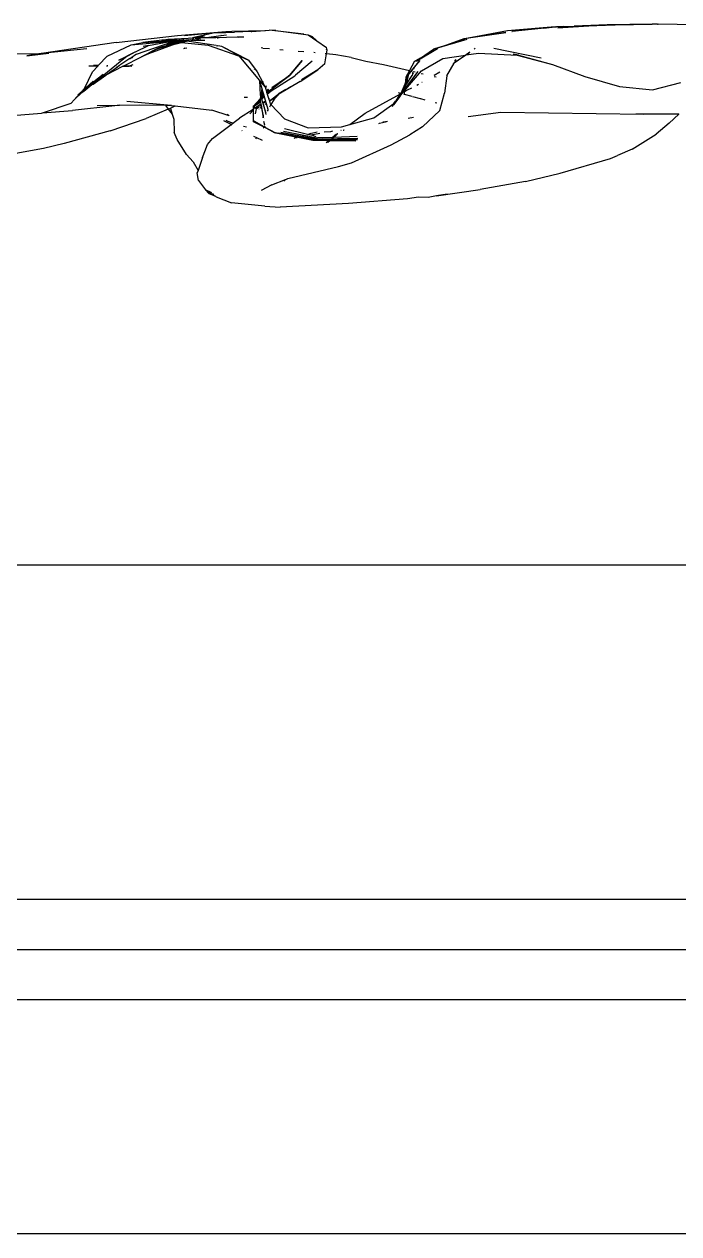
# Model space of a CAD drawing. Header units: millimetres. Extents: x -41292 to 298682, y -22072 to 33155.
# Drawn here: x 35336.9 to 35532.5, y 2680.6 to 3042.3 of the extents above; entities that cross this region are included whole.
import ezdxf

# ---------------------------------------------------------------- set-up
doc = ezdxf.new("R2010")
doc.units = ezdxf.units.MM
doc.layers.add('창호', color=4, linetype='Continuous')
doc.layers.add('틀', color=8, linetype='Continuous')

# ---------------------------------------------------------------- blocks, each defined once
blk = doc.blocks.new('AHSISHEUD')
for p, q in [((36010.15, 20686.98), (36024.5, 20688.12)), ((36012.16, 20686.93), (36024.5, 20688.12)), ((36024.5, 20688.12), (36025.6, 20688.2)), ((36025.6, 20688.2), (36026.37, 20688.3)), ((36026.37, 20688.3), (36036.2, 20688.46)), ((36032.1, 20688.2), (36027.13, 20687.95)), ((36032.1, 20688.2), (36032.18, 20688.18)), ((36032.18, 20688.18), (36032.29, 20688.18)), ((36032.29, 20688.18), (36036.2, 20688.46)), ((36036.2, 20688.46), (36036.4, 20688.46)), ((36036.4, 20688.46), (36037.52, 20688.53)), ((36047.81, 20687.33), (36037.52, 20688.53)), ((36039.49, 20688.51), (36037.52, 20688.53)), ((36039.49, 20688.51), (36049.1, 20687.21)), ((36108.7, 20688.32), (36099.17, 20686.58)), ((36122.94, 20689.58), (36108.7, 20688.32)), ((36109.97, 20688.17), (36110.07, 20688.17)), ((36115.82, 20688.81), (36110.07, 20688.17)), ((36121.69, 20689.36), (36115.82, 20688.81)), ((36119.43, 20689.2), (36122.94, 20689.58)), ((36123.37, 20689.54), (36122.5, 20689.45)), ((36122.94, 20689.58), (36125.35, 20689.62)), ((36122.94, 20689.58), (36123.37, 20689.54)), ((36125.35, 20689.62), (36123.37, 20689.54)), ((36133.01, 20689.76), (36123.75, 20689.19)), ((36131.8, 20689.74), (36123.75, 20689.19)), ((36125.35, 20689.62), (36128.59, 20689.76)), ((36138.45, 20690.19), (36128.59, 20689.76)), ((36128.59, 20689.76), (36135.43, 20689.99)), ((36138.45, 20690.19), (36135.43, 20689.99)), ((36135.43, 20689.99), (36137.96, 20690.07)), ((36138.04, 20690.07), (36137.96, 20690.07)), ((36138.45, 20690.19), (36138.04, 20690.07)), ((36138.27, 20690.09), (36138.04, 20690.07)), ((36138.45, 20690.19), (36138.27, 20690.09)), ((36138.27, 20690.09), (36140.84, 20690.12)), ((36151.87, 20690.32), (36138.45, 20690.19)), ((36140.84, 20690.12), (36151.87, 20690.32)), ((36153.53, 20690.33), (36151.87, 20690.32)), ((36153.53, 20690.33), (36153.68, 20690.32)), ((36153.76, 20690.35), (36153.68, 20690.32)), ((36165.02, 20690.19), (36153.76, 20690.35)), ((35991.74, 20684.86), (35969.44, 20681.54)), ((35991.74, 20684.86), (36010.15, 20686.98)), ((35996.25, 20684.18), (36007.44, 20685.21)), ((35996.25, 20684.18), (35999.77, 20684.88)), ((35997.85, 20681.39), (36008.48, 20685.05)), ((36005.47, 20685.58), (35999.77, 20684.88)), ((36009.06, 20685.41), (35999.77, 20684.88)), ((35999.77, 20684.88), (36008.72, 20685.35)), ((36001.41, 20684), (36007.8, 20685.18)), ((36009.59, 20684.43), (36001.49, 20681.51)), ((36005.47, 20685.58), (36007.27, 20685.84)), ((36009.86, 20685.56), (36005.47, 20685.58)), ((36010.27, 20684.68), (36006.42, 20683.66)), ((36006.42, 20683.66), (36009.59, 20684.43)), ((36006.82, 20684.3), (36009.7, 20685)), ((36008.48, 20685.05), (36006.93, 20684.89)), ((36007.27, 20685.84), (36013.28, 20686.19)), ((36007.44, 20685.21), (36007.8, 20685.18)), ((36007.8, 20685.18), (36008.72, 20685.35)), ((36007.8, 20685.18), (36008.59, 20685.1)), ((36007.81, 20684.13), (36010.27, 20684.68)), ((36008.05, 20684.84), (36008.79, 20685.08)), ((36008.48, 20685.05), (36008.59, 20685.1)), ((36008.59, 20685.1), (36008.62, 20685.1)), ((36008.62, 20685.1), (36008.65, 20685.11)), ((36008.65, 20685.11), (36009.64, 20685.23)), ((36008.79, 20685.08), (36008.65, 20685.11)), ((36008.66, 20684.38), (36010.52, 20684.92)), ((36010.78, 20684.89), (36008.66, 20684.38)), ((36008.72, 20685.35), (36010.65, 20685.45)), ((36008.72, 20685.35), (36009.06, 20685.41)), ((36008.79, 20685.08), (36008.91, 20685.07)), ((36008.91, 20685.07), (36009, 20685.1)), ((36009.09, 20685.11), (36009, 20685.1)), ((36009.06, 20685.41), (36009.86, 20685.56)), ((36010.92, 20685.52), (36009.06, 20685.41)), ((36011.02, 20685.31), (36009.09, 20685.11)), ((36009.64, 20685.23), (36009.09, 20685.11)), ((36009.09, 20685.11), (36009.7, 20685)), ((36009.59, 20684.43), (36009.69, 20684.45)), ((36010.65, 20685.45), (36009.64, 20685.23)), ((36009.64, 20685.23), (36011.39, 20685.45)), ((36009.69, 20684.45), (36011.31, 20684.84)), ((36009.69, 20684.45), (36010.27, 20684.68)), ((36009.7, 20685), (36011.02, 20685.31)), ((36009.7, 20685), (36010.52, 20684.92)), ((36010, 20685.59), (36009.86, 20685.56)), ((36010, 20685.59), (36010.94, 20685.76)), ((36010.92, 20685.52), (36010, 20685.59)), ((36010.27, 20684.68), (36010.32, 20684.7)), ((36010.32, 20684.7), (36010.47, 20684.74)), ((36010.47, 20684.74), (36010.56, 20684.76)), ((36010.52, 20684.92), (36012.04, 20685.36)), ((36010.52, 20684.92), (36010.78, 20684.89)), ((36010.78, 20684.89), (36010.56, 20684.76)), ((36010.92, 20685.52), (36010.65, 20685.45)), ((36010.65, 20685.45), (36011.2, 20685.48)), ((36010.78, 20684.89), (36010.98, 20684.87)), ((36010.95, 20685.51), (36010.92, 20685.52)), ((36010.98, 20685.52), (36010.95, 20685.51)), ((36011.98, 20685.74), (36010.98, 20685.52)), ((36011.2, 20685.48), (36010.98, 20685.52)), ((36011.22, 20685), (36010.98, 20684.87)), ((36011.07, 20684.86), (36010.98, 20684.87)), ((36011.02, 20685.31), (36011.51, 20685.43)), ((36011.78, 20685.39), (36011.02, 20685.31)), ((36011.07, 20684.86), (36012.75, 20685.25)), ((36011.83, 20685.1), (36011.07, 20684.86)), ((36011.07, 20684.86), (36011.31, 20684.84)), ((36011.39, 20685.45), (36011.2, 20685.48)), ((36012.04, 20685.36), (36011.22, 20685)), ((36011.83, 20685.1), (36011.22, 20685)), ((36011.31, 20684.84), (36012.75, 20685.25)), ((36011.31, 20684.84), (36019.25, 20684.07)), ((36011.51, 20685.43), (36011.39, 20685.45)), ((36011.51, 20685.43), (36011.84, 20685.51)), ((36011.78, 20685.39), (36011.51, 20685.43)), ((36012.37, 20685.45), (36011.78, 20685.39)), ((36012.04, 20685.36), (36011.78, 20685.39)), ((36011.83, 20685.1), (36012.53, 20685.29)), ((36011.84, 20685.51), (36011.94, 20685.52)), ((36011.94, 20685.52), (36012, 20685.55)), ((36012, 20685.55), (36012.05, 20685.56)), ((36012.12, 20685.35), (36012.04, 20685.36)), ((36012.05, 20685.56), (36012.13, 20685.54)), ((36012.37, 20685.45), (36012.12, 20685.35)), ((36012.53, 20685.29), (36012.12, 20685.35)), ((36012.13, 20685.54), (36012.2, 20685.55)), ((36012.2, 20685.55), (36012.53, 20685.59)), ((36012.2, 20685.55), (36012.53, 20685.55)), ((36012.44, 20685.46), (36012.37, 20685.45)), ((36012.63, 20685.53), (36012.44, 20685.46)), ((36012.82, 20685.5), (36012.44, 20685.46)), ((36012.53, 20685.59), (36012.89, 20685.72)), ((36012.53, 20685.55), (36012.63, 20685.53)), ((36012.58, 20685.28), (36012.53, 20685.29)), ((36013.14, 20685.45), (36012.58, 20685.28)), ((36013.29, 20685.42), (36012.58, 20685.28)), ((36012.75, 20685.25), (36012.58, 20685.28)), ((36012.63, 20685.53), (36012.71, 20685.55)), ((36013.4, 20685.7), (36012.71, 20685.55)), ((36012.71, 20685.55), (36012.82, 20685.5)), ((36012.78, 20685.25), (36012.75, 20685.25)), ((36012.89, 20685.27), (36012.78, 20685.25)), ((36012.82, 20685.5), (36013.35, 20685.56)), ((36013.45, 20685.4), (36012.89, 20685.27)), ((36012.92, 20685.23), (36012.89, 20685.27)), ((36021.66, 20683.93), (36012.92, 20685.23)), ((36013.28, 20686.19), (36014.59, 20686.3)), ((36013.55, 20685.56), (36013.35, 20685.56)), ((36013.4, 20685.7), (36013.45, 20685.7)), ((36013.55, 20685.38), (36013.45, 20685.4)), ((36013.69, 20685.59), (36013.55, 20685.56)), ((36014.05, 20685.69), (36013.69, 20685.59)), ((36013.95, 20685.56), (36013.69, 20685.59)), ((36013.9, 20686.15), (36013.81, 20686.13)), ((36014.1, 20685.59), (36013.95, 20685.56)), ((36014.18, 20685.56), (36014.1, 20685.59)), ((36014.18, 20685.56), (36014.31, 20685.59)), ((36014.53, 20685.68), (36014.31, 20685.59)), ((36014.31, 20685.59), (36014.34, 20685.56)), ((36014.34, 20685.56), (36014.46, 20685.59)), ((36014.46, 20685.59), (36014.68, 20685.68)), ((36014.46, 20685.59), (36014.68, 20685.57)), ((36020.78, 20687.63), (36014.59, 20686.3)), ((36014.59, 20686.3), (36015.29, 20686.35)), ((36014.63, 20686.03), (36014.77, 20686.02)), ((36014.68, 20685.68), (36014.8, 20685.67)), ((36014.7, 20685.57), (36014.68, 20685.57)), ((36014.84, 20685.59), (36014.7, 20685.57)), ((36014.89, 20686.08), (36014.77, 20686.02)), ((36014.86, 20685.59), (36014.84, 20685.59)), ((36015.27, 20685.66), (36014.86, 20685.59)), ((36014.86, 20685.59), (36018.28, 20685.6)), ((36015.01, 20686.07), (36014.89, 20686.08)), ((36015.27, 20685.66), (36015.29, 20685.66)), ((36015.29, 20686.35), (36016.3, 20686.36)), ((36015.74, 20685.9), (36015.36, 20685.94)), ((36015.74, 20685.9), (36015.78, 20685.92)), ((36015.78, 20685.92), (36015.83, 20685.92)), ((36015.85, 20686.01), (36015.83, 20685.92)), ((36015.83, 20685.92), (36015.95, 20685.96)), ((36015.95, 20685.96), (36015.98, 20685.96)), ((36015.98, 20685.96), (36016.05, 20685.99)), ((36016.05, 20685.99), (36016.5, 20685.96)), ((36016.3, 20685.83), (36016.18, 20685.85)), ((36018.14, 20686.78), (36016.3, 20686.36)), ((36016.3, 20686.36), (36018.74, 20686.38)), ((36016.9, 20685.93), (36016.3, 20685.83)), ((36016.9, 20685.93), (36016.95, 20685.93)), ((36018.74, 20686.38), (36023.04, 20686.94)), ((36018.74, 20686.38), (36021.59, 20686.41)), ((36024.47, 20687.81), (36020.78, 20687.63)), ((36021.59, 20686.41), (36027.92, 20686.57)), ((36021.92, 20686.32), (36022.17, 20686.33)), ((36022.08, 20686.28), (36022.15, 20686.26)), ((36022.48, 20686.29), (36022.15, 20686.26)), ((36022.55, 20686.29), (36022.48, 20686.29)), ((36023.13, 20686.94), (36023.04, 20686.94)), ((36023.13, 20686.94), (36024.72, 20687.2)), ((36024.47, 20687.81), (36024.57, 20687.83)), ((36024.57, 20687.83), (36027.13, 20687.95)), ((36027.92, 20686.57), (36029.96, 20686.53)), ((36028.28, 20686.48), (36029.96, 20686.53)), ((36047.81, 20687.33), (36049.1, 20687.21)), ((36049.1, 20687.21), (36050.3, 20686.68)), ((36049.1, 20687.21), (36051.71, 20685.4)), ((36051.71, 20685.4), (36050.3, 20686.68)), ((36051.71, 20685.4), (36054.63, 20683.39)), ((36096.59, 20685.79), (36087.42, 20683.06)), ((36088.87, 20683.55), (36096.01, 20685.91)), ((36096.59, 20685.79), (36088.87, 20683.55)), ((36089.46, 20683.81), (36095.78, 20686.11)), ((36089.46, 20683.81), (36096.01, 20685.91)), ((36095.78, 20686.11), (36099.17, 20686.58)), ((36108.19, 20687.83), (36096.38, 20686.07)), ((36099.17, 20686.58), (36096.38, 20686.07)), ((36099.17, 20686.58), (36108.19, 20687.83)), ((35956.5, 20681.48), (35969.4, 20681.54)), ((35965.08, 20680.9), (35971.69, 20681.68)), ((35966.34, 20681.13), (35965.08, 20680.9)), ((35967.38, 20681.24), (35966.34, 20681.13)), ((35970.71, 20681.62), (35967.38, 20681.24)), ((35969.4, 20681.54), (35967.38, 20681.24)), ((35969.4, 20681.54), (35969.44, 20681.54)), ((35982.99, 20683.01), (35969.44, 20681.54)), ((35989.05, 20680.79), (35996.25, 20684.18)), ((35992.54, 20679.61), (35997.46, 20682.04)), ((35994.54, 20680.53), (35997.46, 20682.04)), ((35997.85, 20681.39), (35996.17, 20680.23)), ((35997.46, 20682.04), (35997.49, 20682.06)), ((35997.49, 20682.06), (35997.6, 20682.08)), ((35997.6, 20682.08), (36001.41, 20684)), ((35999.33, 20680.62), (36002.19, 20682.11)), ((36001.49, 20681.51), (35999.33, 20680.62)), ((36001.41, 20684), (35999.82, 20683.71)), ((36002.19, 20682.11), (36003.39, 20682.65)), ((36003.15, 20682.61), (36002.19, 20682.11)), ((36003.15, 20682.61), (36004.28, 20683.09)), ((36003.91, 20683), (36003.15, 20682.61)), ((36003.39, 20682.65), (36003.15, 20682.61)), ((36006, 20683.55), (36003.39, 20682.65)), ((36003.39, 20682.65), (36004.28, 20683.09)), ((36003.91, 20683), (36004.11, 20683.1)), ((36004.28, 20683.09), (36003.91, 20683)), ((36005.49, 20683.61), (36004.11, 20683.1)), ((36004.11, 20683.1), (36004.28, 20683.09)), ((36004.28, 20683.09), (36004.39, 20683.14)), ((36004.39, 20683.14), (36004.45, 20683.14)), ((36004.45, 20683.14), (36004.68, 20683.24)), ((36004.68, 20683.24), (36005.49, 20683.61)), ((36005.07, 20683.33), (36004.68, 20683.24)), ((36005.07, 20683.33), (36006.98, 20683.89)), ((36005.07, 20683.33), (36006, 20683.55)), ((36007.81, 20684.13), (36005.49, 20683.61)), ((36006.1, 20683.58), (36006, 20683.55)), ((36006.42, 20683.66), (36006.1, 20683.58)), ((36006.98, 20683.89), (36006.42, 20683.66)), ((36006.98, 20683.89), (36007.81, 20684.13)), ((36008.66, 20684.38), (36007.81, 20684.13)), ((36012.32, 20683.17), (36011.88, 20683.03)), ((36012.32, 20683.17), (36012.91, 20683.29)), ((36019.25, 20684.07), (36028.36, 20680.93)), ((36021.66, 20683.93), (36022.02, 20683.91)), ((36022.12, 20683.87), (36022.02, 20683.91)), ((36023.34, 20683.69), (36022.12, 20683.87)), ((36028.95, 20680.69), (36023.34, 20683.69)), ((36031.37, 20679.64), (36023.34, 20683.69)), ((36028.36, 20680.93), (36028.39, 20680.89)), ((36028.39, 20680.89), (36028.95, 20680.69)), ((36028.39, 20680.89), (36034.58, 20673.54)), ((36035.65, 20683.22), (36035.08, 20683.25)), ((36035.65, 20683.22), (36037.64, 20683.04)), ((36040.7, 20682.78), (36041.7, 20682.69)), ((36046.16, 20682.31), (36047.83, 20682.17)), ((36051.26, 20681.81), (36050.82, 20681.86)), ((36054.1, 20678.53), (36054.62, 20681.45)), ((36054.62, 20681.45), (36054.26, 20681.49)), ((36054.82, 20682.59), (36054.52, 20682.83)), ((36054.82, 20682.59), (36054.53, 20682.85)), ((36054.62, 20681.45), (36054.82, 20682.59)), ((36057.39, 20681.15), (36054.62, 20681.45)), ((36054.82, 20682.59), (36054.63, 20683.39)), ((36062.02, 20680.36), (36057.39, 20681.15)), ((36087.77, 20682.98), (36081.6, 20679.29)), ((36087.77, 20682.98), (36082.73, 20680.15)), ((36082.73, 20680.15), (36086.55, 20682.88)), ((36086.55, 20682.88), (36089.46, 20683.81)), ((36088.22, 20683.36), (36086.55, 20682.88)), ((36087.42, 20683.06), (36086.55, 20682.88)), ((36087.42, 20683.06), (36088.22, 20683.36)), ((36088.22, 20683.36), (36089.46, 20683.81)), ((36088.87, 20683.55), (36088.22, 20683.36)), ((36089.37, 20680.13), (36096.18, 20681.13)), ((36096.31, 20681.15), (36092.76, 20678.66)), ((36092.93, 20678.95), (36096.18, 20681.13)), ((36096.18, 20681.13), (36097.46, 20682)), ((36096.18, 20681.13), (36096.31, 20681.15)), ((36097.49, 20681.98), (36096.31, 20681.15)), ((36096.31, 20681.15), (36100.03, 20681.7)), ((36099.08, 20683.09), (36098.77, 20682.88)), ((36100.03, 20681.7), (36111.63, 20681.1)), ((36118.78, 20680.17), (36104.62, 20683.12)), ((36111.97, 20681.09), (36110.42, 20681.43)), ((36110.42, 20681.43), (36111.63, 20681.1)), ((36111.63, 20681.1), (36122.16, 20678.28)), ((36111.63, 20681.1), (36111.97, 20681.09)), ((36111.97, 20681.09), (36122.16, 20678.28)), ((35986.3, 20677.78), (35983.62, 20677.79)), ((35984.75, 20676.09), (35986.3, 20677.78)), ((35985.03, 20678.1), (35986.55, 20678.05)), ((35986.3, 20677.78), (35986.55, 20678.05)), ((35986.55, 20678.05), (35989.05, 20680.79)), ((35987.61, 20674.85), (35994.54, 20680.53)), ((35988.82, 20675.18), (35993.79, 20677.75)), ((35988.82, 20675.18), (35992.18, 20677.56)), ((35989.22, 20677.77), (35988.92, 20677.77)), ((35989.1, 20677.97), (35989.33, 20677.97)), ((35991.99, 20677.49), (35991.82, 20677.38)), ((35992.04, 20677.52), (35991.99, 20677.49)), ((35992.19, 20677.62), (35992.04, 20677.52)), ((35992.04, 20677.52), (35992.18, 20677.56)), ((35992.18, 20677.56), (35992.28, 20677.63)), ((35992.28, 20677.63), (35992.19, 20677.62)), ((35992.31, 20677.68), (35992.28, 20677.63)), ((35992.39, 20677.76), (35992.31, 20677.68)), ((35992.49, 20677.77), (35992.39, 20677.76)), ((35992.49, 20677.77), (35992.63, 20677.86)), ((35992.51, 20677.84), (35992.49, 20677.77)), ((35992.55, 20677.87), (35992.51, 20677.84)), ((35994.54, 20680.53), (35992.54, 20679.61)), ((35992.55, 20677.87), (35992.6, 20677.86)), ((35992.66, 20677.94), (35992.6, 20677.86)), ((35992.6, 20677.86), (35992.63, 20677.86)), ((35992.63, 20677.86), (35992.67, 20677.91)), ((35992.66, 20677.94), (35992.73, 20677.93)), ((35992.67, 20677.91), (35992.73, 20677.93)), ((35992.73, 20677.93), (35992.91, 20678.05)), ((35995.89, 20680.08), (35992.91, 20678.05)), ((35993.79, 20677.75), (35993.92, 20677.82)), ((35995.65, 20677.77), (35993.79, 20677.75)), ((35993.92, 20677.82), (35999.33, 20680.62)), ((35993.92, 20677.82), (35995.65, 20677.77)), ((35996.72, 20678.18), (35995.65, 20677.77)), ((35996.48, 20677.74), (35995.65, 20677.77)), ((35995.89, 20680.08), (35996.02, 20680.13)), ((35996.55, 20680.31), (35996.02, 20680.13)), ((35996.04, 20680.18), (35996.02, 20680.13)), ((35996.04, 20680.18), (35996.17, 20680.23)), ((35996.17, 20680.23), (35996.77, 20680.45)), ((36028.95, 20680.69), (36031.37, 20679.64)), ((36031.37, 20679.64), (36033.89, 20676.06)), ((36043.53, 20675.05), (36047.33, 20679.52)), ((36047.33, 20679.52), (36043.64, 20675.06)), ((36050.39, 20679.29), (36045.38, 20675.06)), ((36054.1, 20678.53), (36052.03, 20676.72)), ((36062.02, 20680.36), (36066.37, 20679.3)), ((36066.37, 20679.3), (36071.61, 20678.26)), ((36071.61, 20678.26), (36079.39, 20676.46)), ((36080.86, 20679.1), (36079.39, 20676.46)), ((36080.72, 20677.38), (36079.85, 20676.35)), ((36080.67, 20677.18), (36082.51, 20679.51)), ((36080.72, 20677.38), (36080.67, 20677.18)), ((36082.51, 20679.51), (36080.72, 20677.38)), ((36082.73, 20680.15), (36080.86, 20679.1)), ((36081.47, 20679.25), (36082.73, 20680.15)), ((36083.03, 20676.41), (36089.37, 20680.13)), ((36090.56, 20674.95), (36092.76, 20678.66)), ((36092.76, 20678.66), (36092.5, 20678.48)), ((36092.66, 20678.77), (36092.65, 20678.74)), ((36092.66, 20678.77), (36092.91, 20678.92)), ((36092.76, 20678.66), (36092.91, 20678.92)), ((36092.91, 20678.92), (36092.93, 20678.95)), ((36092.93, 20678.95), (36093.41, 20679.76)), ((36092.97, 20679.33), (36093.41, 20679.76)), ((36122.16, 20678.28), (36131.81, 20674.69)), ((35982.32, 20671.17), (35984.75, 20676.09)), ((35983.75, 20672.13), (35987.89, 20675.36)), ((35984.5, 20672.27), (35987.61, 20674.85)), ((35984.88, 20672.46), (35988.65, 20675.09)), ((35988.13, 20674.82), (35987.48, 20674.5)), ((35988.13, 20674.82), (35988.65, 20675.09)), ((35988.65, 20675.09), (35988.82, 20675.18)), ((36033.07, 20676.79), (36033, 20676.9)), ((36033.89, 20676.06), (36035.56, 20672.89)), ((36037.47, 20670.42), (36043.64, 20675.06)), ((36037.47, 20670.42), (36042.36, 20674.15)), ((36038.08, 20670.42), (36045.14, 20674.89)), ((36042.36, 20674.15), (36038.32, 20671.3)), ((36043.64, 20675.06), (36042.36, 20674.15)), ((36042.36, 20674.15), (36043.53, 20675.05)), ((36043.53, 20675.05), (36043.64, 20675.06)), ((36045.14, 20674.89), (36045.26, 20674.99)), ((36045.26, 20674.99), (36045.38, 20675.06)), ((36046.73, 20673.19), (36052.03, 20676.72)), ((36052.03, 20676.72), (36047.2, 20673.69)), ((36052.03, 20676.72), (36047.34, 20673.83)), ((36075.52, 20667.67), (36082.03, 20676.19)), ((36078.1, 20672.51), (36079.25, 20675.38)), ((36078.31, 20674.52), (36078.1, 20672.51)), ((36079.39, 20676.46), (36078.31, 20674.52)), ((36079.85, 20676.35), (36078.31, 20674.52)), ((36079.25, 20675.38), (36078.31, 20674.52)), ((36078.52, 20672.4), (36079.25, 20675.38)), ((36078.52, 20672.4), (36080.19, 20675.03)), ((36078.85, 20671.56), (36083.03, 20676.41)), ((36079.25, 20675.38), (36079.99, 20676.32)), ((36079.85, 20676.35), (36079.99, 20676.32)), ((36079.99, 20676.32), (36080.67, 20677.18)), ((36079.99, 20676.32), (36080.08, 20676.3)), ((36080.44, 20676.15), (36080.19, 20675.03)), ((36080.19, 20675.03), (36080.66, 20675.78)), ((36080.51, 20676.2), (36081.1, 20676.06)), ((36080.67, 20677.18), (36080.61, 20676.89)), ((36082.89, 20675.65), (36083.49, 20675.51)), ((36086.77, 20675.12), (36088.37, 20676.05)), ((36088.51, 20676.01), (36086.78, 20674.96)), ((36086.79, 20674.75), (36087.36, 20674.61)), ((36090.56, 20674.95), (36089.89, 20669.7)), ((36131.81, 20674.69), (36142.13, 20671.73)), ((35980.34, 20669.24), (35981.58, 20670.33)), ((35981.58, 20670.33), (35980.91, 20669.57)), ((35981.53, 20669.94), (35983.22, 20671.61)), ((35981.53, 20669.94), (35982.12, 20670.3)), ((35981.58, 20670.33), (35981.62, 20670.37)), ((35981.62, 20670.37), (35981.74, 20670.51)), ((35981.74, 20670.51), (35982.8, 20671.39)), ((35981.74, 20670.51), (35982.31, 20671.14)), ((35982.12, 20670.3), (35984.5, 20672.27)), ((35982.31, 20671.14), (35982.32, 20671.17)), ((35982.32, 20671.17), (35982.77, 20671.66)), ((35982.8, 20671.39), (35984.91, 20673.27)), ((35982.8, 20671.39), (35983.75, 20672.13)), ((35982.8, 20671.39), (35983.22, 20671.61)), ((35983.22, 20671.61), (35984.5, 20672.27)), ((35983.22, 20671.61), (35983.75, 20672.13)), ((35983.75, 20672.13), (35984.91, 20673.27)), ((35984.5, 20672.27), (35984.88, 20672.46)), ((36034.58, 20673.54), (36034.85, 20669.14)), ((36034.58, 20673.54), (36034.63, 20673.48)), ((36034.63, 20673.48), (36035.3, 20671.13)), ((36034.63, 20673.48), (36036.29, 20671.51)), ((36035.3, 20671.13), (36034.96, 20668.92)), ((36035.3, 20671.13), (36035.45, 20670.59)), ((36035.36, 20669.01), (36035.45, 20670.59)), ((36035.45, 20670.59), (36035.69, 20669.76)), ((36035.61, 20673.18), (36035.56, 20672.89)), ((36035.56, 20672.89), (36036.29, 20671.51)), ((36036.29, 20671.51), (36036.35, 20671.3)), ((36036.64, 20671.96), (36036.35, 20671.3)), ((36036.35, 20671.3), (36036.38, 20671.23)), ((36036.64, 20671.96), (36036.38, 20671.23)), ((36036.38, 20671.23), (36036.7, 20670.18)), ((36036.7, 20670.18), (36037.27, 20670.88)), ((36036.7, 20670.18), (36036.72, 20670.09)), ((36037.27, 20670.88), (36036.72, 20670.09)), ((36036.72, 20670.09), (36036.74, 20670.05)), ((36037.14, 20670.47), (36036.74, 20670.05)), ((36036.74, 20670.05), (36036.83, 20669.74)), ((36036.83, 20669.74), (36037.47, 20670.42)), ((36036.89, 20669.56), (36037.82, 20670.44)), ((36036.94, 20669.4), (36038.08, 20670.42)), ((36037.37, 20670.64), (36037.14, 20670.47)), ((36046.73, 20673.19), (36040.38, 20669.39)), ((36044, 20671.67), (36040.38, 20669.39)), ((36042.44, 20670.81), (36040.44, 20669.58)), ((36076.51, 20668.76), (36077.55, 20670)), ((36076.79, 20669.67), (36077.25, 20670.39)), ((36077.25, 20670.39), (36078.1, 20672.51)), ((36077.25, 20670.39), (36078, 20671.58)), ((36077.55, 20670), (36077.88, 20670.4)), ((36077.55, 20670), (36077.86, 20670.17)), ((36077.78, 20669.41), (36077.99, 20670.25)), ((36077.86, 20670.17), (36077.78, 20669.41)), ((36077.88, 20670.4), (36077.86, 20670.17)), ((36077.86, 20670.17), (36077.99, 20670.25)), ((36077.88, 20670.4), (36078.09, 20670.65)), ((36077.99, 20670.25), (36078.09, 20670.65)), ((36077.99, 20670.25), (36078.71, 20670.65)), ((36078.1, 20672.51), (36078, 20671.58)), ((36078, 20671.58), (36078.52, 20672.4)), ((36078.09, 20670.65), (36078.85, 20671.56)), ((36079.97, 20671.27), (36078.71, 20670.65)), ((36081.61, 20672.14), (36082.07, 20672.41)), ((36083.08, 20672.99), (36083.19, 20673.05)), ((36142.13, 20671.73), (36152.05, 20670.7)), ((36152.05, 20670.7), (36160.52, 20672.87)), ((35969.74, 20663.87), (35978.33, 20666.75)), ((35979.26, 20667.71), (35978.33, 20666.75)), ((35979.26, 20667.71), (35981.53, 20669.94)), ((35980.87, 20669.55), (35979.26, 20667.71)), ((35980.34, 20669.24), (35980.87, 20669.55)), ((35980.91, 20669.57), (35980.87, 20669.55)), ((35980.91, 20669.57), (35981.53, 20669.94)), ((36008.25, 20666.07), (35994.97, 20667.19)), ((36031.01, 20668.48), (36030.07, 20668.45)), ((36034.83, 20668), (36032.68, 20665.71)), ((36033.69, 20666.51), (36032.68, 20665.71)), ((36033.05, 20665.7), (36034.33, 20667.08)), ((36034.35, 20666.66), (36033.05, 20665.7)), ((36033.05, 20665.7), (36033.69, 20666.51)), ((36033.06, 20665.95), (36033.69, 20666.51)), ((36033.69, 20666.51), (36033.93, 20666.8)), ((36033.93, 20666.8), (36034.81, 20667.87)), ((36034.38, 20667.19), (36033.93, 20666.8)), ((36033.93, 20666.8), (36034.33, 20667.08)), ((36034.33, 20667.08), (36034.65, 20667.37)), ((36034.85, 20667.38), (36034.35, 20666.66)), ((36034.65, 20667.37), (36034.35, 20666.66)), ((36034.68, 20667.45), (36034.38, 20667.19)), ((36035.05, 20666.44), (36034.53, 20666.1)), ((36034.68, 20667.45), (36034.65, 20667.37)), ((36034.7, 20667.47), (36034.68, 20667.45)), ((36034.71, 20667.51), (36034.7, 20667.47)), ((36034.78, 20667.69), (36034.71, 20667.51)), ((36034.81, 20667.72), (36034.78, 20667.69)), ((36034.78, 20667.69), (36034.85, 20667.38)), ((36034.92, 20668.01), (36034.81, 20667.72)), ((36034.83, 20668), (36034.81, 20667.87)), ((36034.81, 20667.87), (36034.81, 20667.72)), ((36034.95, 20668.81), (36034.83, 20668)), ((36034.85, 20669.14), (36034.96, 20668.92)), ((36034.85, 20667.38), (36034.91, 20667.09)), ((36034.91, 20667.09), (36034.9, 20667.06)), ((36034.9, 20667.06), (36035.05, 20666.44)), ((36034.92, 20668.01), (36034.94, 20668.04)), ((36034.99, 20668.18), (36034.94, 20668.04)), ((36034.95, 20668.81), (36034.96, 20668.92)), ((36034.95, 20668.81), (36035.08, 20668.37)), ((36035.02, 20668.21), (36034.99, 20668.18)), ((36035.08, 20668.37), (36035.02, 20668.21)), ((36035.05, 20666.44), (36035.1, 20666.2)), ((36035.12, 20668.45), (36035.08, 20668.37)), ((36035.08, 20668.37), (36036.51, 20663.71)), ((36035.36, 20669.01), (36035.16, 20668.55)), ((36035.32, 20668.29), (36035.36, 20669.01)), ((36035.43, 20668.64), (36035.32, 20668.29)), ((36035.34, 20668.22), (36035.32, 20668.29)), ((36035.32, 20668.29), (36035.32, 20668.25)), ((36035.69, 20669.76), (36035.36, 20669.01)), ((36035.36, 20668.18), (36035.49, 20668.32)), ((36035.37, 20668.15), (36035.99, 20668.71)), ((36035.49, 20668.32), (36035.37, 20668.15)), ((36036.02, 20668.62), (36035.41, 20668.09)), ((36035.42, 20668.05), (36036.02, 20668.59)), ((36035.43, 20668.64), (36035.45, 20668.67)), ((36035.48, 20668.69), (36035.45, 20668.67)), ((36035.51, 20668.74), (36035.48, 20668.69)), ((36035.49, 20668.32), (36035.96, 20668.81)), ((36035.68, 20668.59), (36035.49, 20668.32)), ((36035.76, 20669.5), (36035.51, 20668.74)), ((36035.51, 20668.74), (36035.86, 20669.16)), ((36035.87, 20669.12), (36035.51, 20668.74)), ((36035.73, 20666.89), (36035.59, 20667.23)), ((36035.68, 20668.59), (36035.62, 20668.59)), ((36035.92, 20668.94), (36035.68, 20668.59)), ((36035.69, 20669.76), (36035.76, 20669.5)), ((36035.73, 20666.89), (36035.69, 20666.86)), ((36035.74, 20666.69), (36035.73, 20666.89)), ((36035.74, 20666.69), (36035.79, 20666.73)), ((36035.88, 20666.14), (36035.74, 20666.69)), ((36035.76, 20669.5), (36035.86, 20669.16)), ((36035.86, 20669.16), (36035.87, 20669.12)), ((36035.87, 20669.12), (36035.92, 20668.94)), ((36035.92, 20668.94), (36035.96, 20668.81)), ((36035.96, 20668.81), (36035.99, 20668.71)), ((36036.39, 20667.32), (36035.96, 20667.04)), ((36035.99, 20668.71), (36036.02, 20668.62)), ((36036.02, 20668.62), (36036.02, 20668.59)), ((36036.02, 20668.59), (36036.39, 20667.32)), ((36036.03, 20666.91), (36036.42, 20667.21)), ((36036.27, 20666.44), (36036.57, 20666.67)), ((36036.29, 20666.41), (36036.58, 20666.63)), ((36036.39, 20667.32), (36036.42, 20667.21)), ((36036.42, 20667.21), (36036.57, 20666.67)), ((36036.57, 20666.67), (36036.58, 20666.63)), ((36036.58, 20666.63), (36037.06, 20664.95)), ((36036.83, 20669.74), (36036.89, 20669.56)), ((36036.89, 20669.56), (36036.94, 20669.4)), ((36036.94, 20669.4), (36037.37, 20667.97)), ((36037.62, 20668.13), (36037.37, 20667.97)), ((36037.37, 20667.97), (36037.55, 20667.4)), ((36037.55, 20667.4), (36040.44, 20669.58)), ((36037.55, 20667.4), (36037.57, 20667.34)), ((36037.57, 20667.34), (36040.14, 20669.22)), ((36037.57, 20667.34), (36037.82, 20666.5)), ((36037.82, 20666.5), (36038.02, 20666.29)), ((36038.89, 20667.76), (36038.02, 20666.29)), ((36038.89, 20667.76), (36040.14, 20669.22)), ((36040.14, 20669.22), (36040.44, 20669.58)), ((36040.14, 20669.22), (36040.38, 20669.39)), ((36040.38, 20669.39), (36040.44, 20669.58)), ((36066.18, 20663.72), (36076.71, 20669.54)), ((36068.74, 20662.37), (36074.7, 20666.6)), ((36076.51, 20668.76), (36074.67, 20666.28)), ((36074.67, 20666.28), (36075.28, 20667.29)), ((36074.7, 20666.6), (36075.28, 20667.29)), ((36075.28, 20667.29), (36076.51, 20668.76)), ((36075.28, 20667.29), (36075.52, 20667.67)), ((36075.52, 20667.67), (36076.71, 20669.54)), ((36076, 20669.89), (36076.79, 20669.67)), ((36076.71, 20669.54), (36076.79, 20669.67)), ((36077.7, 20669.43), (36077.78, 20669.41)), ((36077.78, 20669.41), (36077.77, 20669.34)), ((36077.78, 20669.41), (36080.09, 20668.8)), ((36080.27, 20668.75), (36082.56, 20668.14)), ((36082.68, 20668.11), (36083.98, 20667.76)), ((36087.13, 20666.92), (36087.58, 20666.8)), ((36088.49, 20664.59), (36089.89, 20669.7)), ((35958.37, 20662.87), (35969.45, 20663.78)), ((35969.45, 20663.78), (35969.74, 20663.87)), ((35969.74, 20663.87), (35978.72, 20664.57)), ((35991.4, 20665.9), (35978.72, 20664.57)), ((35986.06, 20665.99), (35992.82, 20666.11)), ((35992.82, 20666.11), (35991.4, 20665.9)), ((35992.82, 20666.11), (35998.61, 20666.2)), ((35998.61, 20666.2), (36006.56, 20666.09)), ((36007.37, 20664.94), (36000.74, 20662.11)), ((36006.56, 20666.09), (36006.62, 20665.9)), ((36006.56, 20666.09), (36008.25, 20666.07)), ((36006.62, 20665.9), (36007.37, 20664.94)), ((36007.44, 20664.97), (36007.37, 20664.94)), ((36007.37, 20664.94), (36008.56, 20663.4)), ((36007.44, 20664.97), (36009.45, 20665.92)), ((36007.99, 20665.1), (36008.56, 20663.4)), ((36008.33, 20666.06), (36008.25, 20666.07)), ((36008.33, 20666.06), (36009.45, 20665.92)), ((36008.56, 20663.4), (36009.03, 20661.97)), ((36009.45, 20665.92), (36020.36, 20664.61)), ((36025.53, 20662.94), (36020.36, 20664.61)), ((36025.53, 20662.94), (36024.95, 20663.39)), ((36032.69, 20664.88), (36028.64, 20662.21)), ((36031.69, 20663.58), (36032.7, 20664.62)), ((36033.06, 20665.95), (36032.68, 20665.71)), ((36032.68, 20665.71), (36032.69, 20664.88)), ((36032.69, 20664.88), (36032.7, 20664.62)), ((36032.7, 20664.62), (36032.74, 20661.3)), ((36033.05, 20665.7), (36033, 20665.67)), ((36033, 20665.67), (36033.03, 20665.47)), ((36033.06, 20665.95), (36033.05, 20665.7)), ((36033.43, 20665.37), (36033.07, 20665.13)), ((36033.09, 20665.02), (36033.43, 20665.37)), ((36033.66, 20665.09), (36033.28, 20663.51)), ((36033.43, 20665.37), (36033.82, 20665.77)), ((36033.57, 20665.02), (36033.66, 20665.09)), ((36033.66, 20665.09), (36034.43, 20665.68)), ((36033.76, 20665.59), (36033.66, 20665.09)), ((36034.4, 20666.01), (36033.76, 20665.59)), ((36033.82, 20665.77), (36033.76, 20665.59)), ((36034.37, 20665.01), (36034.47, 20665.08)), ((36034.62, 20665.83), (36035.1, 20666.2)), ((36034.79, 20665.31), (36035.16, 20665.59)), ((36035.1, 20666.2), (36035.16, 20665.59)), ((36035.23, 20665.64), (36035.1, 20666.2)), ((36035.16, 20665.59), (36035.23, 20665.64)), ((36035.16, 20665.59), (36035.75, 20662.32)), ((36035.82, 20662.91), (36035.23, 20665.64)), ((36035.75, 20662.32), (36035.82, 20662.91)), ((36035.88, 20666.14), (36035.99, 20666.23)), ((36035.89, 20666.12), (36035.88, 20666.14)), ((36035.89, 20666.12), (36036, 20666.2)), ((36036.51, 20663.71), (36035.89, 20666.12)), ((36036.61, 20663.88), (36036.51, 20663.71)), ((36036.6, 20663.38), (36036.51, 20663.71)), ((36037.18, 20664.85), (36036.9, 20664.37)), ((36038.02, 20666.29), (36037.56, 20665.5)), ((36038.02, 20666.29), (36042.06, 20662.04)), ((36061.55, 20660.39), (36066.18, 20663.72)), ((36074.28, 20665.71), (36074.62, 20666.25)), ((36074.62, 20666.25), (36074.67, 20666.28)), ((36079.86, 20662.86), (36079.83, 20662.85)), ((36083.35, 20659.66), (36088.49, 20664.59)), ((36106.75, 20663.98), (36096.91, 20662.68)), ((36149.38, 20663.33), (36106.75, 20663.98)), ((36159.85, 20663.49), (36147.08, 20663.44)), ((36159.85, 20663.49), (36149.38, 20663.33)), ((36157.03, 20660.78), (36159.85, 20663.49)), ((36159.85, 20663.49), (36159.9, 20663.54)), ((35990.04, 20658.48), (36000.74, 20662.11)), ((36009.03, 20661.97), (36009.11, 20657.94)), ((36020.6, 20656.2), (36026.11, 20660.31)), ((36026.11, 20660.31), (36023.93, 20661.44)), ((36024.5, 20661.63), (36026.07, 20660.93)), ((36026.68, 20660.74), (36026.07, 20660.93)), ((36026.11, 20660.31), (36026.68, 20660.74)), ((36026.32, 20660.2), (36026.11, 20660.31)), ((36026.68, 20660.74), (36028.64, 20662.21)), ((36026.97, 20660.65), (36026.68, 20660.74)), ((36030.69, 20659.52), (36029.87, 20659.77)), ((36032.74, 20661.3), (36036.01, 20659.64)), ((36035.97, 20659.59), (36032.74, 20661.3)), ((36036.01, 20659.64), (36033.02, 20661.34)), ((36033.02, 20661.34), (36036.05, 20659.7)), ((36035.97, 20659.59), (36035.71, 20659.23)), ((36035.78, 20661.35), (36036.1, 20660.26)), ((36036.01, 20659.64), (36035.97, 20659.59)), ((36037.94, 20658.55), (36035.97, 20659.59)), ((36036, 20662.2), (36035.99, 20662.17)), ((36036.05, 20659.7), (36036.01, 20659.64)), ((36036.32, 20659.47), (36036.01, 20659.64)), ((36036.21, 20659.92), (36036.05, 20659.7)), ((36036.05, 20659.7), (36039.37, 20657.91)), ((36036.18, 20659.99), (36036.21, 20659.92)), ((36036.32, 20659.47), (36039.37, 20657.91)), ((36037.94, 20658.55), (36036.32, 20659.47)), ((36042.06, 20662.04), (36049.11, 20659.36)), ((36049.11, 20659.36), (36059.1, 20659.71)), ((36059.1, 20659.71), (36061.55, 20660.39)), ((36061.55, 20660.39), (36068.74, 20662.37)), ((36070.28, 20660.68), (36070.43, 20660.71)), ((36070.48, 20660.73), (36072.29, 20661.18)), ((36072.29, 20661.18), (36071.43, 20661.05)), ((36072.29, 20661.18), (36072.83, 20661.31)), ((36072.79, 20661.25), (36072.29, 20661.18)), ((36072.86, 20661.36), (36072.83, 20661.31)), ((36080.63, 20662.42), (36079, 20662.18)), ((36083.35, 20659.66), (36079.51, 20657.29)), ((36157.03, 20660.78), (36153.14, 20657.47)), ((35990.04, 20658.48), (35976.26, 20654.63)), ((36010.01, 20655.89), (36009.11, 20657.94)), ((36012.79, 20651.34), (36010.01, 20655.89)), ((36019.1, 20654.37), (36020.6, 20656.2)), ((36029.45, 20658.5), (36029.3, 20658.58)), ((36032.77, 20656.85), (36033.7, 20656.43)), ((36033.7, 20656.43), (36033.42, 20656.05)), ((36033.73, 20656.48), (36033.7, 20656.43)), ((36033.7, 20656.43), (36035.44, 20655.65)), ((36039.13, 20657.87), (36037.94, 20658.55)), ((36039.2, 20657.88), (36039.13, 20657.87)), ((36039.37, 20657.91), (36039.2, 20657.88)), ((36039.27, 20657.85), (36039.2, 20657.88)), ((36039.43, 20657.82), (36039.27, 20657.85)), ((36039.49, 20657.73), (36039.27, 20657.85)), ((36039.37, 20657.91), (36040.26, 20657.78)), ((36039.37, 20657.91), (36039.43, 20657.82)), ((36039.43, 20657.82), (36039.49, 20657.73)), ((36042.13, 20657.3), (36039.43, 20657.82)), ((36050.59, 20655.59), (36039.49, 20657.73)), ((36040.26, 20657.78), (36043.82, 20657.03)), ((36040.26, 20657.78), (36046.25, 20656.69)), ((36046.13, 20656.65), (36040.26, 20657.78)), ((36040.97, 20658.04), (36051.76, 20656.03)), ((36041.81, 20658.41), (36047.88, 20657.13)), ((36048.91, 20657.41), (36042.09, 20659.08)), ((36044.92, 20656.32), (36045.49, 20656.48)), ((36045.84, 20656.4), (36045.11, 20656.27)), ((36046.13, 20656.65), (36046.25, 20656.69)), ((36046.71, 20656.56), (36046.13, 20656.65)), ((36046.25, 20656.69), (36046.31, 20656.7)), ((36046.31, 20656.7), (36046.76, 20656.83)), ((36046.31, 20656.7), (36046.82, 20656.58)), ((36046.82, 20656.58), (36046.71, 20656.56)), ((36046.91, 20656.6), (36046.82, 20656.58)), ((36047.54, 20656.71), (36046.91, 20656.6)), ((36046.91, 20656.6), (36051.13, 20655.85)), ((36051.27, 20655.77), (36046.91, 20656.6)), ((36047.54, 20657.04), (36047.88, 20657.13)), ((36047.88, 20657.13), (36048.8, 20656.94)), ((36048.8, 20656.94), (36048.52, 20656.89)), ((36048.8, 20656.94), (36051.65, 20656.34)), ((36048.91, 20657.41), (36050.06, 20657.73)), ((36049.97, 20657.15), (36048.91, 20657.41)), ((36052.67, 20657.64), (36049.97, 20657.15)), ((36050.8, 20656.94), (36049.97, 20657.15)), ((36050.16, 20657.76), (36051.83, 20658.21)), ((36055.18, 20655.5), (36050.59, 20655.59)), ((36050.8, 20656.94), (36051.44, 20656.79)), ((36051.13, 20655.85), (36051.38, 20655.84)), ((36051.27, 20655.77), (36051.13, 20655.85)), ((36063.88, 20655.79), (36051.27, 20655.77)), ((36051.61, 20656.44), (36051.98, 20656.36)), ((36051.65, 20656.34), (36051.98, 20656.36)), ((36051.76, 20656.03), (36063.98, 20656.31)), ((36051.81, 20656.1), (36053.48, 20656.13)), ((36056.36, 20656.5), (36051.98, 20656.36)), ((36055.79, 20658.21), (36053.91, 20658.02)), ((36054.53, 20654.95), (36055.18, 20655.5)), ((36055.47, 20655.49), (36054.82, 20654.94)), ((36055.61, 20655.49), (36054.98, 20654.93)), ((36055.47, 20655.49), (36055.18, 20655.5)), ((36055.61, 20655.49), (36055.47, 20655.49)), ((36063.43, 20655.33), (36055.61, 20655.49)), ((36056.42, 20658.33), (36055.79, 20658.21)), ((36056.11, 20656.28), (36056.36, 20656.5)), ((36056.36, 20656.5), (36057.65, 20657.58)), ((36056.68, 20656.51), (36056.36, 20656.5)), ((36056.68, 20656.51), (36056.43, 20656.3)), ((36056.78, 20656.52), (36056.54, 20656.31)), ((36057.94, 20657.58), (36056.68, 20656.51)), ((36056.78, 20656.52), (36056.68, 20656.51)), ((36057.94, 20657.58), (36056.78, 20656.52)), ((36063.78, 20656.74), (36056.78, 20656.52)), ((36057.99, 20657.58), (36057.94, 20657.58)), ((36058.97, 20658.57), (36058.9, 20658.52)), ((36059.11, 20658.58), (36059.07, 20658.54)), ((36059.67, 20658.61), (36059.61, 20658.59)), ((36059.89, 20658.65), (36059.83, 20658.64)), ((36073.92, 20654.31), (36079.51, 20657.29)), ((36145.99, 20653.01), (36153.14, 20657.47)), ((35970.06, 20653.23), (35946.29, 20648.85)), ((35976.26, 20654.63), (35970.06, 20653.23)), ((36017.53, 20650.46), (36018.27, 20652.29)), ((36017.81, 20650.99), (36018.27, 20652.29)), ((36018.27, 20652.29), (36019.1, 20654.37)), ((36062.08, 20648.92), (36073.92, 20654.31)), ((36145.99, 20653.01), (36141.54, 20651.05)), ((36014.77, 20649.19), (36012.79, 20651.34)), ((36014.77, 20649.19), (36016.25, 20646.57)), ((36017.53, 20650.46), (36016.25, 20646.57)), ((36058.23, 20647.83), (36062.08, 20648.92)), ((36124.47, 20645.81), (36139.49, 20650.23)), ((36139.49, 20650.23), (36141.54, 20651.05)), ((36016.25, 20646.57), (36016.02, 20645.86)), ((36016.39, 20643.62), (36016.02, 20645.86)), ((36043.09, 20644.21), (36058.23, 20647.83)), ((36114.12, 20643.33), (36124.47, 20645.81)), ((36016.39, 20643.62), (36018.52, 20640.87)), ((36038.29, 20642.29), (36035.15, 20640.58)), ((36038.29, 20642.29), (36042.37, 20643.89)), ((36041.85, 20643.41), (36042.37, 20643.89)), ((36042.37, 20643.89), (36042.43, 20643.94)), ((36042.37, 20643.89), (36042.42, 20643.91)), ((36042.42, 20643.91), (36042.43, 20643.94)), ((36042.43, 20643.94), (36043.09, 20644.21)), ((36114.12, 20643.33), (36100.5, 20640.96)), ((36020.38, 20639.92), (36018.52, 20640.87)), ((36019.49, 20639.75), (36018.52, 20640.87)), ((36018.52, 20640.87), (36021.27, 20639.01)), ((36019.49, 20639.75), (36021.27, 20639.01)), ((36020.54, 20639.78), (36020.79, 20639.42)), ((36020.79, 20639.54), (36020.79, 20639.42)), ((36021.27, 20639.01), (36021.46, 20638.93)), ((36021.46, 20638.93), (36021.66, 20638.74)), ((36021.66, 20638.74), (36026.25, 20636.93)), ((36078.87, 20638.16), (36061.24, 20636.7)), ((36082.13, 20638.59), (36078.87, 20638.16)), ((36084.98, 20638.51), (36082.13, 20638.59)), ((36087.53, 20638.98), (36084.98, 20638.51)), ((36087.53, 20638.98), (36100.5, 20640.96)), ((36090.67, 20639.55), (36087.53, 20638.98)), ((36036.17, 20635.94), (36026.25, 20636.93)), ((36036.17, 20635.94), (36040.79, 20635.65)), ((36061.24, 20636.7), (36040.79, 20635.65)), ((35072.05, 20528.67), (38072.05, 20528.67))]:
    blk.add_line(p, q)

msp = doc.modelspace()

# ---------------------------------------------------------------- linework, layer by layer
at = {"layer": '창호'}
for p, q in [((35964.67, 2780.58), (34534.67, 2780.58)), ((35964.67, 2750.58), (34534.67, 2750.58))]:
    msp.add_line(p, q, dxfattribs=at)
at = {"layer": '틀'}
for p, q in [((34444.67, 2880.58), (37444.67, 2880.58)), ((34534.67, 2765.58), (35964.67, 2765.58)), ((37444.67, 2680.58), (34444.67, 2680.58))]:
    msp.add_line(p, q, dxfattribs=at)

# ---------------------------------------------------------------- block references
msp.add_blockref('AHSISHEUD', (-627.37, -17648.09))

doc.saveas('drawing.dxf')
